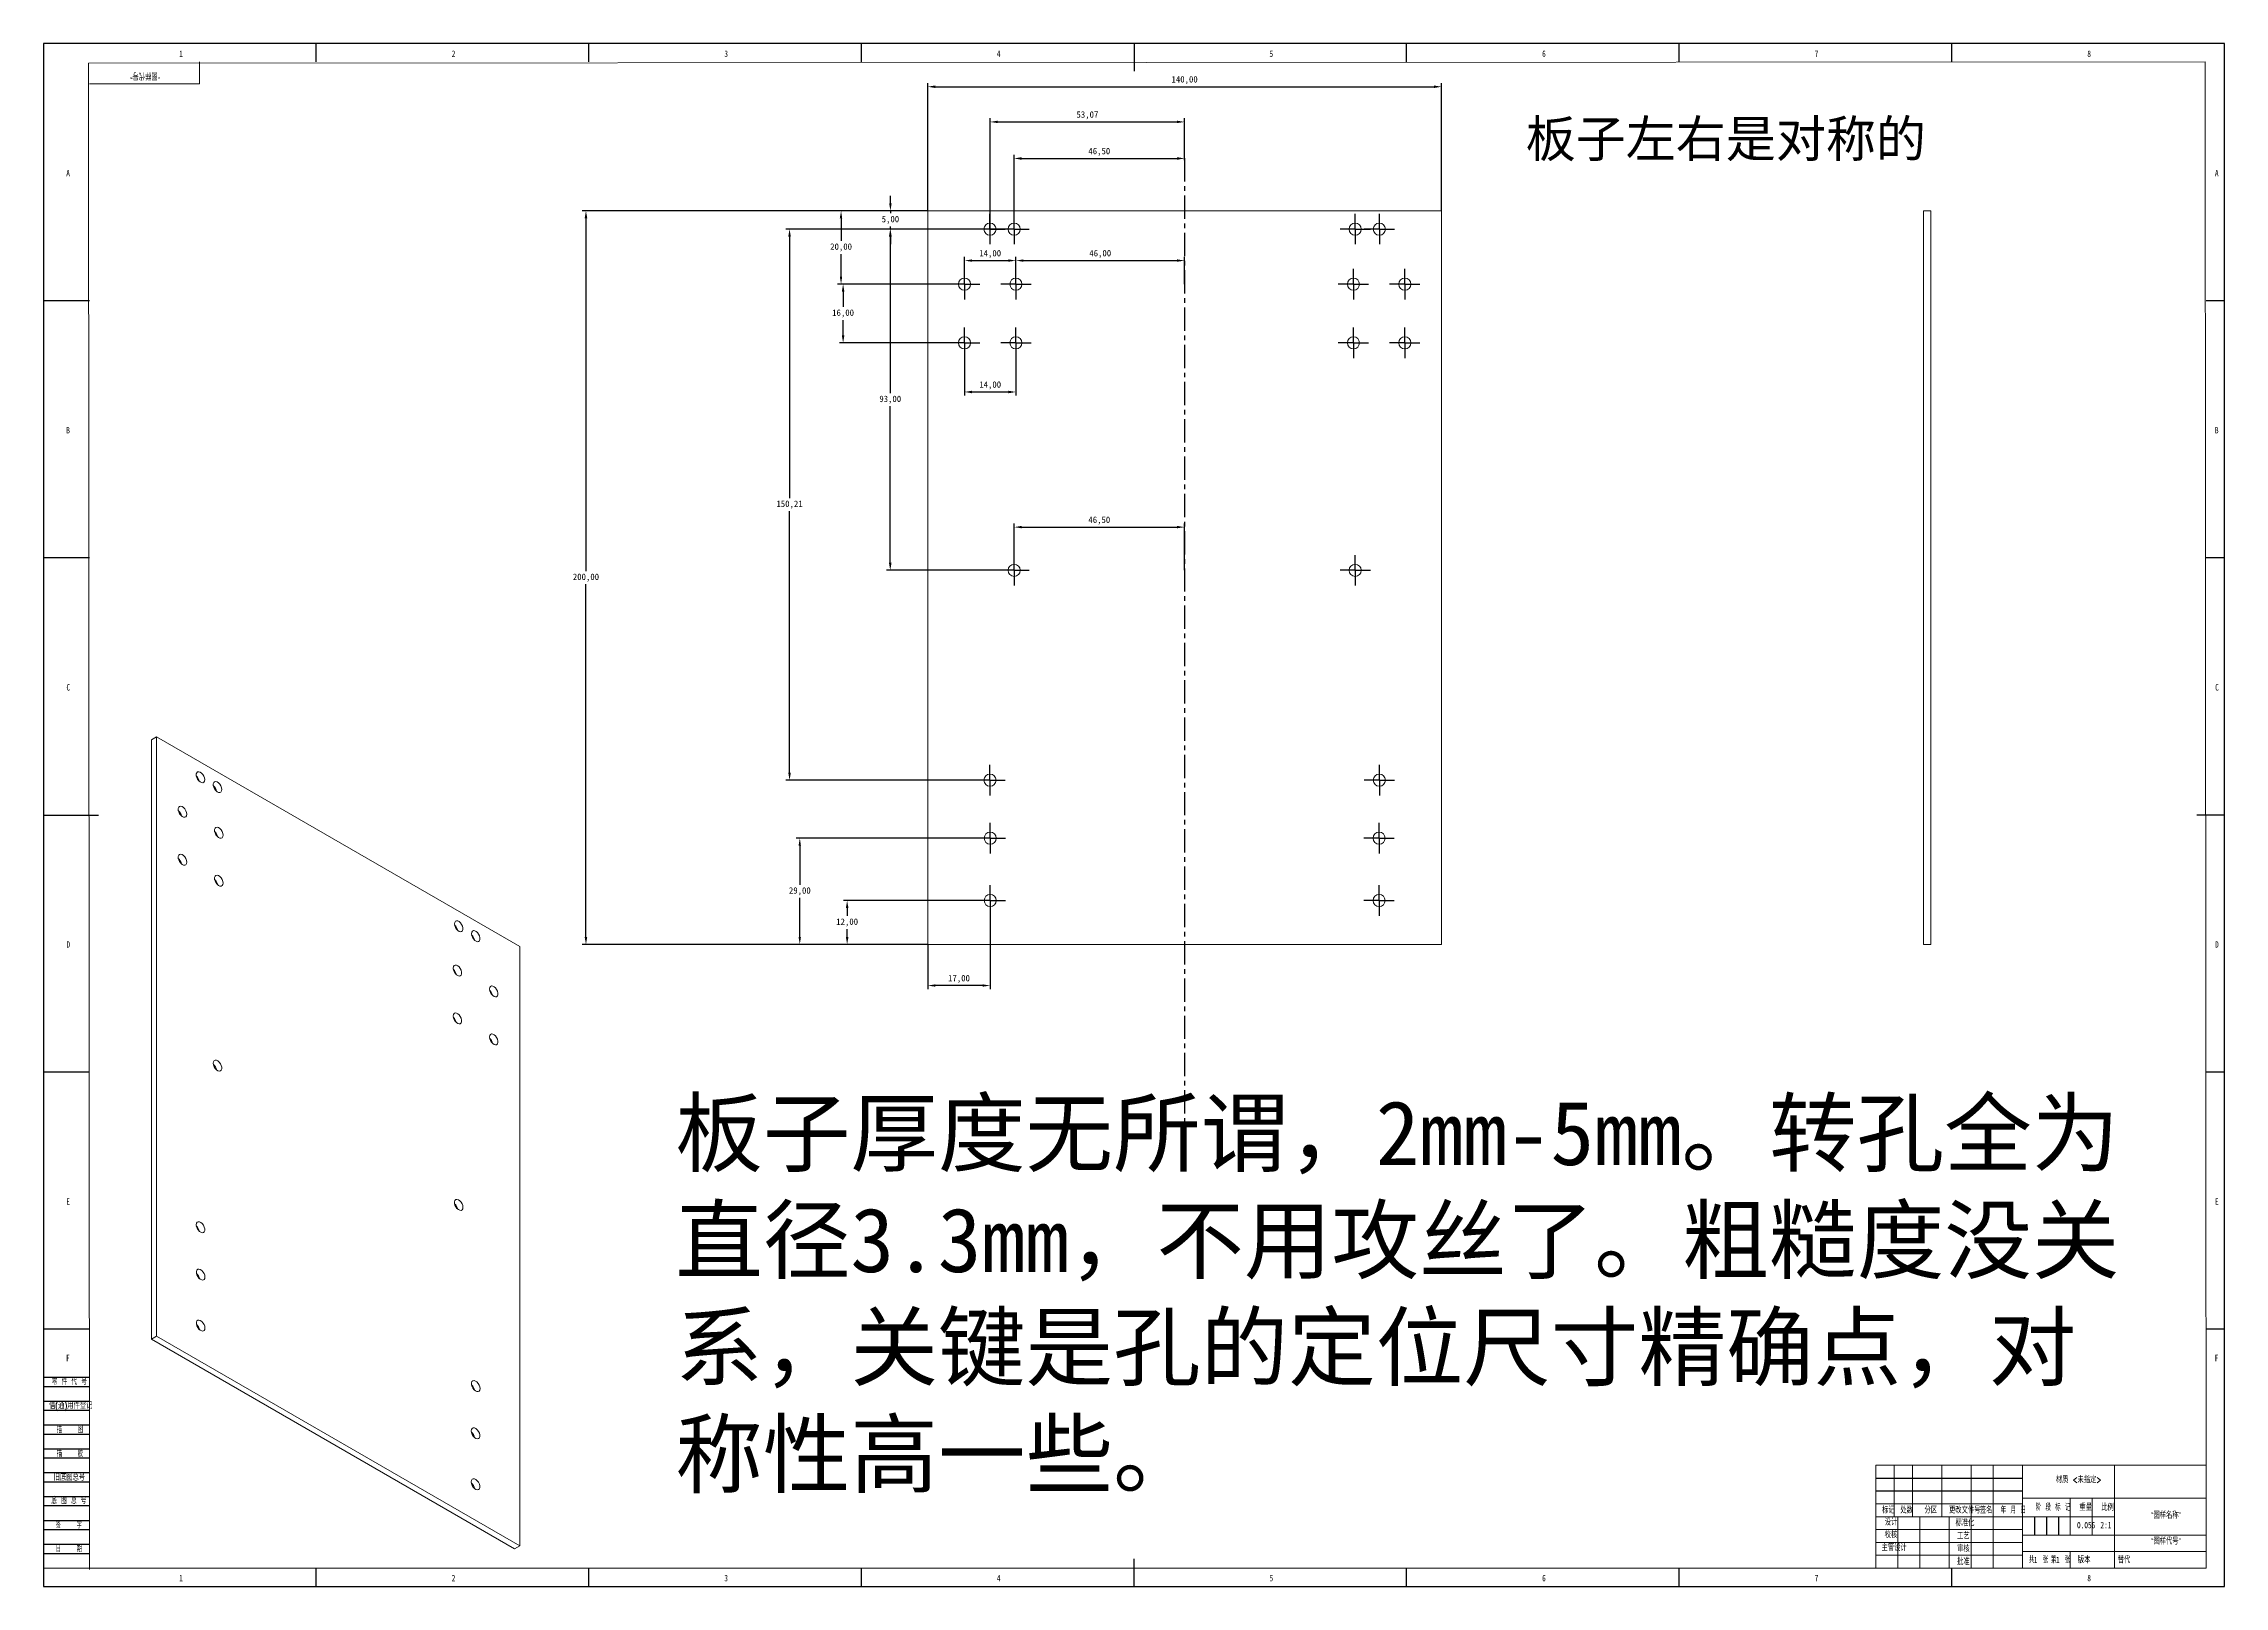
# Model space of a CAD drawing. Header units: millimetres. Extents: x 0 to 1189, y 0 to 841.
import ezdxf

# ---------------------------------------------------------------- set-up
doc = ezdxf.new("R2010")
doc.units = ezdxf.units.MM
doc.header["$PDSIZE"] = -1
doc.linetypes.add('CENTER', pattern=[10.16, 6.35, -1.27, 1.27, -1.27])
doc.linetypes.add('CENTERX2', pattern=[20.32, 12.7, -2.54, 2.54, -2.54])
for name, color, linetype in [('10', 7, 'Continuous'), ('5', 7, 'Continuous'), ('9', 7, 'Continuous'), ('SLD-0', 7, 'Continuous')]:
    doc.layers.add(name, color=color, linetype=linetype)
doc.styles.add('SLDTEXTSTYLE0', font='TXT', dxfattribs={"width": 0.7})
doc.styles.add('SLDTEXTSTYLE1', font='TXT', dxfattribs={"width": 0.7, "bigfont": 'bigfont'})
doc.styles.add('SLDTEXTSTYLE2', font='TXT', dxfattribs={"width": 0.6, "bigfont": 'bigfont'})
doc.styles.add('SLDTEXTSTYLE3', font='TXT', dxfattribs={"width": 0.614286, "bigfont": 'bigfont'})
doc.styles.add('SLDTEXTSTYLE4', font='TXT', dxfattribs={"width": 0.62, "bigfont": 'bigfont'})
doc.styles.add('SLDTEXTSTYLE5', font='TXT', dxfattribs={"width": 0.566667, "bigfont": 'bigfont'})
doc.dimstyles.new('ISO-25', dxfattribs={"dimtxt": 2.5, "dimasz": 2.5, "dimexe": 1.25, "dimexo": 0.625, "dimtad": 1, "dimtxsty": 'Standard', "dimcen": 2.5, "dimadec": 0, "dimazin": 0, "dimtfac": 1, "dimtmove": 0, "dimatfit": 3, "dimfxl": 1, "dimarcsym": 0})

# ---------------------------------------------------------------- blocks, each defined once
blk = doc.blocks.new('SW_CENTERMARKSYMBOL_0')
at = {"layer": '10', "color": 0}
for p, q in [((-5, 0), (-8.3, 0)), ((0, 0), (-5, 0)), ((0, 5), (0, 8.3)), ((0, 0), (0, 5)), ((0, 0), (0, -5)), ((0, 0), (5, 0)), ((5, 0), (8.3, 0)), ((0, -5), (0, -8.3))]:
    blk.add_line(p, q, dxfattribs=at)
blk = doc.blocks.new('SW_CENTERMARKSYMBOL_1')
at = {"layer": '10', "color": 0}
for p, q in [((-5, 0), (-8.3, 0)), ((0, 0), (-5, 0)), ((0, 5), (0, 8.3)), ((0, 0), (0, 5)), ((0, 0), (0, -5)), ((0, 0), (5, 0)), ((5, 0), (8.3, 0)), ((0, -5), (0, -8.3))]:
    blk.add_line(p, q, dxfattribs=at)
blk = doc.blocks.new('SW_CENTERMARKSYMBOL_2')
at = {"layer": '10', "color": 0}
for p, q in [((-5, 0), (-8.3, 0)), ((0, 0), (-5, 0)), ((0, 5), (0, 8.3)), ((0, 0), (0, 5)), ((0, 0), (0, -5)), ((0, 0), (5, 0)), ((5, 0), (8.3, 0)), ((0, -5), (0, -8.3))]:
    blk.add_line(p, q, dxfattribs=at)
blk = doc.blocks.new('SW_CENTERMARKSYMBOL_3')
at = {"layer": '10', "color": 0}
for p, q in [((-5, 0), (-8.3, 0)), ((0, 0), (-5, 0)), ((0, 5), (0, 8.3)), ((0, 0), (0, 5)), ((0, 0), (0, -5)), ((0, 0), (5, 0)), ((5, 0), (8.3, 0)), ((0, -5), (0, -8.3))]:
    blk.add_line(p, q, dxfattribs=at)
blk = doc.blocks.new('SW_CENTERMARKSYMBOL_4')
at = {"layer": '10', "color": 0}
for p, q in [((-5, 0), (-8.3, 0)), ((0, 0), (-5, 0)), ((0, 5), (0, 8.3)), ((0, 0), (0, 5)), ((0, 0), (0, -5)), ((0, 0), (5, 0)), ((5, 0), (8.3, 0)), ((0, -5), (0, -8.3))]:
    blk.add_line(p, q, dxfattribs=at)
blk = doc.blocks.new('SW_CENTERMARKSYMBOL_5')
at = {"layer": '10', "color": 0}
for p, q in [((-5, 0), (-8.3, 0)), ((0, 0), (-5, 0)), ((0, 5), (0, 8.3)), ((0, 0), (0, 5)), ((0, 0), (0, -5)), ((0, 0), (5, 0)), ((5, 0), (8.3, 0)), ((0, -5), (0, -8.3))]:
    blk.add_line(p, q, dxfattribs=at)
blk = doc.blocks.new('SW_CENTERMARKSYMBOL_6')
at = {"layer": '10', "color": 0}
for p, q in [((-5, 0), (-8.3, 0)), ((0, 0), (-5, 0)), ((0, 5), (0, 8.3)), ((0, 0), (0, 5)), ((0, 0), (0, -5)), ((0, 0), (5, 0)), ((5, 0), (8.3, 0)), ((0, -5), (0, -8.3))]:
    blk.add_line(p, q, dxfattribs=at)
blk = doc.blocks.new('SW_CENTERMARKSYMBOL_7')
at = {"layer": '10', "color": 0}
for p, q in [((-5, 0), (-8.3, 0)), ((0, 0), (-5, 0)), ((0, 5), (0, 8.3)), ((0, 0), (0, 5)), ((0, 0), (0, -5)), ((0, 0), (5, 0)), ((5, 0), (8.3, 0)), ((0, -5), (0, -8.3))]:
    blk.add_line(p, q, dxfattribs=at)
blk = doc.blocks.new('SW_CENTERMARKSYMBOL_8')
at = {"layer": '10', "color": 0}
for p, q in [((-5, 0), (-8.3, 0)), ((0, 0), (-5, 0)), ((0, 5), (0, 8.3)), ((0, 0), (0, 5)), ((0, 0), (0, -5)), ((0, 0), (5, 0)), ((5, 0), (8.3, 0)), ((0, -5), (0, -8.3))]:
    blk.add_line(p, q, dxfattribs=at)
blk = doc.blocks.new('SW_CENTERMARKSYMBOL_9')
at = {"layer": '10', "color": 0}
for p, q in [((-5, 0), (-8.3, 0)), ((0, 0), (-5, 0)), ((0, 5), (0, 8.3)), ((0, 0), (0, 5)), ((0, 0), (0, -5)), ((0, 0), (5, 0)), ((5, 0), (8.3, 0)), ((0, -5), (0, -8.3))]:
    blk.add_line(p, q, dxfattribs=at)
blk = doc.blocks.new('SW_CENTERMARKSYMBOL_10')
at = {"layer": '10', "color": 0}
for p, q in [((-5, 0), (-8.3, 0)), ((0, 0), (-5, 0)), ((0, 5), (0, 8.3)), ((0, 0), (0, 5)), ((0, 0), (0, -5)), ((0, 0), (5, 0)), ((5, 0), (8.3, 0)), ((0, -5), (0, -8.3))]:
    blk.add_line(p, q, dxfattribs=at)
blk = doc.blocks.new('SW_CENTERMARKSYMBOL_11')
at = {"layer": '10', "color": 0}
for p, q in [((-5, 0), (-8.3, 0)), ((0, 0), (-5, 0)), ((0, 5), (0, 8.3)), ((0, 0), (0, 5)), ((0, 0), (0, -5)), ((0, 0), (5, 0)), ((5, 0), (8.3, 0)), ((0, -5), (0, -8.3))]:
    blk.add_line(p, q, dxfattribs=at)
blk = doc.blocks.new('SW_CENTERMARKSYMBOL_12')
at = {"layer": '10', "color": 0}
for p, q in [((-5, 0), (-8.3, 0)), ((0, 0), (-5, 0)), ((0, 5), (0, 8.3)), ((0, 0), (0, 5)), ((0, 0), (0, -5)), ((0, 0), (5, 0)), ((5, 0), (8.3, 0)), ((0, -5), (0, -8.3))]:
    blk.add_line(p, q, dxfattribs=at)
blk = doc.blocks.new('SW_CENTERMARKSYMBOL_13')
at = {"layer": '10', "color": 0}
for p, q in [((-5, 0), (-8.3, 0)), ((0, 0), (-5, 0)), ((0, 5), (0, 8.3)), ((0, 0), (0, 5)), ((0, 0), (0, -5)), ((0, 0), (5, 0)), ((5, 0), (8.3, 0)), ((0, -5), (0, -8.3))]:
    blk.add_line(p, q, dxfattribs=at)
blk = doc.blocks.new('SW_CENTERMARKSYMBOL_14')
at = {"layer": '10', "color": 0}
for p, q in [((-5, 0), (-8.3, 0)), ((0, 0), (-5, 0)), ((0, 5), (0, 8.3)), ((0, 0), (0, 5)), ((0, 0), (0, -5)), ((0, 0), (5, 0)), ((5, 0), (8.3, 0)), ((0, -5), (0, -8.3))]:
    blk.add_line(p, q, dxfattribs=at)
blk = doc.blocks.new('SW_CENTERMARKSYMBOL_15')
at = {"layer": '10', "color": 0}
for p, q in [((-5, 0), (-8.3, 0)), ((0, 0), (-5, 0)), ((0, 5), (0, 8.3)), ((0, 0), (0, 5)), ((0, 0), (0, -5)), ((0, 0), (5, 0)), ((5, 0), (8.3, 0)), ((0, -5), (0, -8.3))]:
    blk.add_line(p, q, dxfattribs=at)
blk = doc.blocks.new('SW_CENTERMARKSYMBOL_16')
at = {"layer": '10', "color": 0}
for p, q in [((-5, 0), (-8.3, 0)), ((0, 0), (-5, 0)), ((0, 5), (0, 8.3)), ((0, 0), (0, 5)), ((0, 0), (0, -5)), ((0, 0), (5, 0)), ((5, 0), (8.3, 0)), ((0, -5), (0, -8.3))]:
    blk.add_line(p, q, dxfattribs=at)
blk = doc.blocks.new('SW_CENTERMARKSYMBOL_17')
at = {"layer": '10', "color": 0}
for p, q in [((-5, 0), (-8.3, 0)), ((0, 0), (-5, 0)), ((0, 5), (0, 8.3)), ((0, 0), (0, 5)), ((0, 0), (0, -5)), ((0, 0), (5, 0)), ((5, 0), (8.3, 0)), ((0, -5), (0, -8.3))]:
    blk.add_line(p, q, dxfattribs=at)
blk = doc.blocks.new('SW_CENTERMARKSYMBOL_18')
at = {"layer": '10', "color": 0}
for p, q in [((-5, 0), (-8.3, 0)), ((0, 0), (-5, 0)), ((0, 5), (0, 8.3)), ((0, 0), (0, 5)), ((0, 0), (0, -5)), ((0, 0), (5, 0)), ((5, 0), (8.3, 0)), ((0, -5), (0, -8.3))]:
    blk.add_line(p, q, dxfattribs=at)
blk = doc.blocks.new('SW_CENTERMARKSYMBOL_19')
at = {"layer": '10', "color": 0}
for p, q in [((-5, 0), (-8.3, 0)), ((0, 0), (-5, 0)), ((0, 5), (0, 8.3)), ((0, 0), (0, 5)), ((0, 0), (0, -5)), ((0, 0), (5, 0)), ((5, 0), (8.3, 0)), ((0, -5), (0, -8.3))]:
    blk.add_line(p, q, dxfattribs=at)
blk = doc.blocks.new('*D22')
at = {"color": 0, "lineweight": -2, "transparency": 16777216}
for p, q in [((482.1, 749.9), (482.1, 819.5)), ((486.2, 817.5), (758, 817.5)), ((762.1, 749.9), (762.1, 819.5))]:
    blk.add_line(p, q, dxfattribs=at)
at = {"color": 0, "transparency": 16777216}
for points in [[(486.2, 818.2), (486.2, 816.8), (482.1, 817.5)], [(758, 818.2), (758, 816.8), (762.1, 817.5)]]:
    blk.add_solid(points, dxfattribs=at)
at = {"layer": 'Defpoints', "color": 0, "transparency": 16777216}
for p in [(762.1, 817.5), (482.1, 749.9), (762.1, 749.9)]:
    blk.add_point(p, dxfattribs=at)
at = {"color": 0, "transparency": 16777216, "insert": (622.1, 821.1), "char_height": 3.5, "attachment_point": 5}
blk.add_mtext('140,00', dxfattribs=at)
blk = doc.blocks.new('*D23')
at = {"color": 0, "lineweight": -2, "transparency": 16777216}
for p, q in [((482.1, 749.9), (293.7, 749.9)), ((295.7, 745.8), (295.7, 553.5)), ((295.7, 354), (295.7, 546.3)), ((482.1, 349.9), (293.7, 349.9))]:
    blk.add_line(p, q, dxfattribs=at)
at = {"color": 0, "transparency": 16777216}
for points in [[(295, 745.8), (296.4, 745.8), (295.7, 749.9)], [(295, 354), (296.4, 354), (295.7, 349.9)]]:
    blk.add_solid(points, dxfattribs=at)
at = {"layer": 'Defpoints', "color": 0, "transparency": 16777216}
for p in [(482.1, 749.9), (295.7, 349.9), (482.1, 349.9)]:
    blk.add_point(p, dxfattribs=at)
at = {"color": 0, "transparency": 16777216, "insert": (295.7, 549.9), "char_height": 3.5, "attachment_point": 5}
blk.add_mtext('200,00', dxfattribs=at)
blk = doc.blocks.new('*D24')
at = {"color": 0, "lineweight": -2, "transparency": 16777216}
for p, q in [((529.1, 739.9), (529.1, 780.4)), ((533.2, 778.4), (618, 778.4)), ((622.1, 778.5), (622.1, 776.4))]:
    blk.add_line(p, q, dxfattribs=at)
at = {"color": 0, "transparency": 16777216}
for points in [[(533.2, 779.1), (533.2, 777.7), (529.1, 778.4)], [(618, 779.1), (618, 777.7), (622.1, 778.4)]]:
    blk.add_solid(points, dxfattribs=at)
at = {"layer": 'Defpoints', "color": 0, "transparency": 16777216}
for p in [(622.1, 778.5), (622.1, 778.4), (529.1, 739.9)]:
    blk.add_point(p, dxfattribs=at)
at = {"color": 0, "transparency": 16777216, "insert": (575.6, 782), "char_height": 3.5, "attachment_point": 5}
blk.add_mtext('46,50', dxfattribs=at)
blk = doc.blocks.new('*D25')
at = {"color": 0, "lineweight": -2, "transparency": 16777216}
for p, q in [((516, 739.9), (516, 800.3)), ((520.1, 798.3), (618, 798.3)), ((622.1, 777.4), (622.1, 800.3))]:
    blk.add_line(p, q, dxfattribs=at)
at = {"color": 0, "transparency": 16777216}
for points in [[(520.1, 799), (520.1, 797.7), (516, 798.3)], [(618, 799), (618, 797.7), (622.1, 798.3)]]:
    blk.add_solid(points, dxfattribs=at)
at = {"layer": 'Defpoints', "color": 0, "transparency": 16777216}
for p in [(622.1, 798.3), (622.1, 777.4), (516, 739.9)]:
    blk.add_point(p, dxfattribs=at)
at = {"color": 0, "transparency": 16777216, "insert": (569.1, 801.9), "char_height": 3.5, "attachment_point": 5}
blk.add_mtext('53,07', dxfattribs=at)
blk = doc.blocks.new('*D26')
at = {"color": 0, "lineweight": -2, "transparency": 16777216}
for p, q in [((482.1, 749.9), (459.7, 749.9)), ((461.7, 754), (461.7, 758)), ((461.7, 749.9), (461.7, 748.5)), ((516, 739.9), (459.7, 739.9)), ((461.7, 739.9), (461.7, 741.3)), ((461.7, 735.8), (461.7, 731.7))]:
    blk.add_line(p, q, dxfattribs=at)
at = {"color": 0, "transparency": 16777216}
for points in [[(461, 754), (462.4, 754), (461.7, 749.9)], [(461, 735.8), (462.4, 735.8), (461.7, 739.9)]]:
    blk.add_solid(points, dxfattribs=at)
at = {"layer": 'Defpoints', "color": 0, "transparency": 16777216}
for p in [(461.7, 749.9), (482.1, 749.9), (516, 739.9)]:
    blk.add_point(p, dxfattribs=at)
at = {"color": 0, "transparency": 16777216, "insert": (461.7, 744.9), "char_height": 3.5, "attachment_point": 5}
blk.add_mtext('5,00', dxfattribs=at)
blk = doc.blocks.new('*D27')
at = {"color": 0, "lineweight": -2, "transparency": 16777216}
for p, q in [((482.1, 749.9), (432.8, 749.9)), ((434.8, 745.8), (434.8, 733.5)), ((434.8, 714), (434.8, 726.3)), ((502.1, 709.9), (432.8, 709.9))]:
    blk.add_line(p, q, dxfattribs=at)
at = {"color": 0, "transparency": 16777216}
for points in [[(434.1, 745.8), (435.4, 745.8), (434.8, 749.9)], [(434.1, 714), (435.4, 714), (434.8, 709.9)]]:
    blk.add_solid(points, dxfattribs=at)
at = {"layer": 'Defpoints', "color": 0, "transparency": 16777216}
for p in [(434.8, 749.9), (482.1, 749.9), (502.1, 709.9)]:
    blk.add_point(p, dxfattribs=at)
at = {"color": 0, "transparency": 16777216, "insert": (434.8, 729.9), "char_height": 3.5, "attachment_point": 5}
blk.add_mtext('20,00', dxfattribs=at)
blk = doc.blocks.new('*D28')
at = {"color": 0, "lineweight": -2, "transparency": 16777216}
for p, q in [((502.1, 709.9), (433.9, 709.9)), ((435.9, 705.8), (435.9, 697.5)), ((435.9, 682), (435.9, 690.3)), ((502.1, 677.9), (433.9, 677.9))]:
    blk.add_line(p, q, dxfattribs=at)
at = {"color": 0, "transparency": 16777216}
for points in [[(435.2, 705.8), (436.6, 705.8), (435.9, 709.9)], [(435.2, 682), (436.6, 682), (435.9, 677.9)]]:
    blk.add_solid(points, dxfattribs=at)
at = {"layer": 'Defpoints', "color": 0, "transparency": 16777216}
for p in [(502.1, 709.9), (435.9, 677.9), (502.1, 677.9)]:
    blk.add_point(p, dxfattribs=at)
at = {"color": 0, "transparency": 16777216, "insert": (435.9, 693.9), "char_height": 3.5, "attachment_point": 5}
blk.add_mtext('16,00', dxfattribs=at)
blk = doc.blocks.new('*D29')
at = {"color": 0, "lineweight": -2, "transparency": 16777216}
for p, q in [((530.1, 709.9), (530.1, 724.7)), ((534.2, 722.7), (618, 722.7)), ((622.1, 709.9), (622.1, 724.7))]:
    blk.add_line(p, q, dxfattribs=at)
at = {"color": 0, "transparency": 16777216}
for points in [[(534.2, 723.4), (534.2, 722.1), (530.1, 722.7)], [(618, 723.4), (618, 722.1), (622.1, 722.7)]]:
    blk.add_solid(points, dxfattribs=at)
at = {"layer": 'Defpoints', "color": 0, "transparency": 16777216}
for p in [(622.1, 722.7), (530.1, 709.9), (622.1, 709.9)]:
    blk.add_point(p, dxfattribs=at)
at = {"color": 0, "transparency": 16777216, "insert": (576.1, 726.3), "char_height": 3.5, "attachment_point": 5}
blk.add_mtext('46,00', dxfattribs=at)
blk = doc.blocks.new('*D30')
at = {"color": 0, "lineweight": -2, "transparency": 16777216}
for p, q in [((502.1, 709.9), (502.1, 724.7)), ((506.2, 722.7), (526, 722.7)), ((530.1, 722.7), (530.1, 724.7))]:
    blk.add_line(p, q, dxfattribs=at)
at = {"color": 0, "transparency": 16777216}
for points in [[(506.2, 723.4), (506.2, 722.1), (502.1, 722.7)], [(526, 723.4), (526, 722.1), (530.1, 722.7)]]:
    blk.add_solid(points, dxfattribs=at)
at = {"layer": 'Defpoints', "color": 0, "transparency": 16777216}
for p in [(530.1, 722.7), (530.1, 722.7), (502.1, 709.9)]:
    blk.add_point(p, dxfattribs=at)
at = {"color": 0, "transparency": 16777216, "insert": (516.1, 726.3), "char_height": 3.5, "attachment_point": 5}
blk.add_mtext('14,00', dxfattribs=at)
blk = doc.blocks.new('*D31')
at = {"color": 0, "lineweight": -2, "transparency": 16777216}
for p, q in [((502.1, 677.9), (502.1, 649.1)), ((530.1, 677.9), (530.1, 649.1)), ((506.2, 651.1), (526, 651.1))]:
    blk.add_line(p, q, dxfattribs=at)
at = {"color": 0, "transparency": 16777216}
for points in [[(506.2, 651.8), (506.2, 650.4), (502.1, 651.1)], [(526, 651.8), (526, 650.4), (530.1, 651.1)]]:
    blk.add_solid(points, dxfattribs=at)
at = {"layer": 'Defpoints', "color": 0, "transparency": 16777216}
for p in [(502.1, 677.9), (530.1, 677.9), (530.1, 651.1)]:
    blk.add_point(p, dxfattribs=at)
at = {"color": 0, "transparency": 16777216, "insert": (516.1, 654.7), "char_height": 3.5, "attachment_point": 5}
blk.add_mtext('14,00', dxfattribs=at)
blk = doc.blocks.new('*D32')
at = {"color": 0, "lineweight": -2, "transparency": 16777216}
for p, q in [((529.1, 553.9), (529.1, 579.4)), ((533.2, 577.4), (618, 577.4)), ((622.1, 553.9), (622.1, 579.4))]:
    blk.add_line(p, q, dxfattribs=at)
at = {"color": 0, "transparency": 16777216}
for points in [[(533.2, 578.1), (533.2, 576.8), (529.1, 577.4)], [(618, 578.1), (618, 576.8), (622.1, 577.4)]]:
    blk.add_solid(points, dxfattribs=at)
at = {"layer": 'Defpoints', "color": 0, "transparency": 16777216}
for p in [(622.1, 577.4), (529.1, 553.9), (622.1, 553.9)]:
    blk.add_point(p, dxfattribs=at)
at = {"color": 0, "transparency": 16777216, "insert": (575.6, 581), "char_height": 3.5, "attachment_point": 5}
blk.add_mtext('46,50', dxfattribs=at)
blk = doc.blocks.new('*D33')
at = {"color": 0, "lineweight": -2, "transparency": 16777216}
for p, q in [((529.1, 739.9), (459.6, 739.9)), ((461.6, 735.8), (461.6, 650.5)), ((461.6, 558), (461.6, 643.3)), ((529.1, 553.9), (459.6, 553.9))]:
    blk.add_line(p, q, dxfattribs=at)
at = {"color": 0, "transparency": 16777216}
for points in [[(460.9, 735.8), (462.3, 735.8), (461.6, 739.9)], [(460.9, 558), (462.3, 558), (461.6, 553.9)]]:
    blk.add_solid(points, dxfattribs=at)
at = {"layer": 'Defpoints', "color": 0, "transparency": 16777216}
for p in [(461.6, 739.9), (529.1, 739.9), (529.1, 553.9)]:
    blk.add_point(p, dxfattribs=at)
at = {"color": 0, "transparency": 16777216, "insert": (461.6, 646.9), "char_height": 3.5, "attachment_point": 5}
blk.add_mtext('93,00', dxfattribs=at)
blk = doc.blocks.new('*D34')
at = {"color": 0, "lineweight": -2, "transparency": 16777216}
for p, q in [((461.7, 739.9), (404.7, 739.9)), ((406.7, 735.8), (406.7, 593.2)), ((406.7, 443.5), (406.7, 586.1)), ((516, 439.5), (404.7, 439.5))]:
    blk.add_line(p, q, dxfattribs=at)
at = {"color": 0, "transparency": 16777216}
for points in [[(406, 735.8), (407.4, 735.8), (406.7, 739.9)], [(406, 443.5), (407.4, 443.5), (406.7, 439.5)]]:
    blk.add_solid(points, dxfattribs=at)
at = {"layer": 'Defpoints', "color": 0, "transparency": 16777216}
for p in [(406.7, 739.9), (461.7, 739.9), (516, 439.5)]:
    blk.add_point(p, dxfattribs=at)
at = {"color": 0, "transparency": 16777216, "insert": (406.7, 589.7), "char_height": 3.5, "attachment_point": 5}
blk.add_mtext('150,21', dxfattribs=at)
blk = doc.blocks.new('*D35')
at = {"color": 0, "lineweight": -2, "transparency": 16777216}
for p, q in [((516.1, 373.9), (436.1, 373.9)), ((438.1, 369.8), (438.1, 365.5)), ((438.1, 354), (438.1, 358.3)), ((482.1, 349.9), (436.1, 349.9))]:
    blk.add_line(p, q, dxfattribs=at)
at = {"color": 0, "transparency": 16777216}
for points in [[(437.4, 369.8), (438.8, 369.8), (438.1, 373.9)], [(437.4, 354), (438.8, 354), (438.1, 349.9)]]:
    blk.add_solid(points, dxfattribs=at)
at = {"layer": 'Defpoints', "color": 0, "transparency": 16777216}
for p in [(516.1, 373.9), (438.1, 349.9), (482.1, 349.9)]:
    blk.add_point(p, dxfattribs=at)
at = {"color": 0, "transparency": 16777216, "insert": (438.1, 361.9), "char_height": 3.5, "attachment_point": 5}
blk.add_mtext('12,00', dxfattribs=at)
blk = doc.blocks.new('*D36')
at = {"color": 0, "lineweight": -2, "transparency": 16777216}
for p, q in [((516.1, 407.9), (410.3, 407.9)), ((412.3, 403.8), (412.3, 382.5)), ((412.3, 354), (412.3, 375.3)), ((428.4, 349.9), (410.3, 349.9))]:
    blk.add_line(p, q, dxfattribs=at)
at = {"color": 0, "transparency": 16777216}
for points in [[(411.6, 403.8), (412.9, 403.8), (412.3, 407.9)], [(411.6, 354), (412.9, 354), (412.3, 349.9)]]:
    blk.add_solid(points, dxfattribs=at)
at = {"layer": 'Defpoints', "color": 0, "transparency": 16777216}
for p in [(516.1, 407.9), (412.3, 349.9), (428.4, 349.9)]:
    blk.add_point(p, dxfattribs=at)
at = {"color": 0, "transparency": 16777216, "insert": (412.3, 378.9), "char_height": 3.5, "attachment_point": 5}
blk.add_mtext('29,00', dxfattribs=at)
blk = doc.blocks.new('*D37')
at = {"color": 0, "lineweight": -2, "transparency": 16777216}
for p, q in [((516.1, 373.9), (516.1, 325.5)), ((482.1, 349.9), (482.1, 325.5)), ((512, 327.5), (486.2, 327.5))]:
    blk.add_line(p, q, dxfattribs=at)
at = {"color": 0, "transparency": 16777216}
for points in [[(486.2, 328.2), (486.2, 326.9), (482.1, 327.5)], [(512, 328.2), (512, 326.9), (516.1, 327.5)]]:
    blk.add_solid(points, dxfattribs=at)
at = {"layer": 'Defpoints', "color": 0, "transparency": 16777216}
for p in [(516.1, 373.9), (482.1, 349.9), (482.1, 327.5)]:
    blk.add_point(p, dxfattribs=at)
at = {"color": 0, "transparency": 16777216, "insert": (499.1, 331.1), "char_height": 3.5, "attachment_point": 5}
blk.add_mtext('17,00', dxfattribs=at)

msp = doc.modelspace()

# ---------------------------------------------------------------- linework, layer by layer
at = {"color": 1, "linetype": 'CENTERX2'}
msp.add_line((622.124, 778.467), (622.124, 231.369), dxfattribs=at)
at = {"color": 7, "linetype": 'Continuous', "lineweight": 15}
for p, q in [((762.124, 749.887), (482.124, 749.887)), ((482.124, 749.887), (482.124, 349.887)), ((762.124, 349.887), (762.124, 749.887)), ((1029.008, 749.887), (1025.008, 749.887)), ((1025.008, 749.887), (1025.008, 349.887)), ((1029.008, 749.887), (1029.008, 349.887)), ((61.567, 463.096), (58.738, 461.463)), ((58.738, 461.463), (58.738, 134.847)), ((61.567, 463.096), (61.567, 136.48)), ((259.557, 348.799), (61.567, 463.096)), ((259.557, 22.182), (259.557, 348.799)), ((482.124, 349.887), (762.124, 349.887)), ((1029.008, 349.887), (1025.008, 349.887)), ((61.567, 136.48), (58.738, 134.847)), ((58.738, 134.847), (256.728, 20.55)), ((61.567, 136.48), (259.557, 22.182)), ((259.557, 22.182), (256.728, 20.55))]:
    msp.add_line(p, q, dxfattribs=at)
at = {"color": 7, "linetype": 'Continuous', "lineweight": 15, "flags": 128}
for points in [[(87.843, 439.762), (87.716, 440.71), (87.351, 441.701), (86.786, 442.628), (86.082, 443.39), (85.317, 443.905), (84.572, 444.117), (83.929, 444.004), (83.457, 443.576), (83.208, 442.881), (83.208, 441.994), (83.457, 441.011), (83.929, 440.039), (84.572, 439.182), (85.317, 438.535), (86.082, 438.166), (86.786, 438.116), (87.351, 438.391), (87.716, 438.96), (87.843, 439.762)], [(97.134, 434.398), (97.008, 435.346), (96.642, 436.337), (96.077, 437.264), (95.374, 438.026), (94.608, 438.542), (93.863, 438.754), (93.22, 438.64), (92.749, 438.212), (92.499, 437.517), (92.499, 436.63), (92.749, 435.647), (93.22, 434.675), (93.863, 433.818), (94.608, 433.171), (95.374, 432.802), (96.077, 432.752), (96.642, 433.027), (97.008, 433.596), (97.134, 434.398)], [(78.042, 420.923), (77.916, 421.871), (77.55, 422.862), (76.985, 423.789), (76.282, 424.552), (75.516, 425.067), (74.772, 425.279), (74.129, 425.165), (73.657, 424.737), (73.407, 424.042), (73.407, 423.155), (73.657, 422.172), (74.129, 421.2), (74.772, 420.344), (75.516, 419.696), (76.282, 419.327), (76.985, 419.278), (77.55, 419.552), (77.916, 420.121), (78.042, 420.923)], [(97.841, 409.493), (97.715, 410.441), (97.349, 411.433), (96.784, 412.36), (96.081, 413.122), (95.315, 413.637), (94.571, 413.849), (93.928, 413.735), (93.456, 413.308), (93.206, 412.613), (93.206, 411.726), (93.456, 410.743), (93.928, 409.77), (94.571, 408.914), (95.315, 408.266), (96.081, 407.898), (96.784, 407.848), (97.349, 408.122), (97.715, 408.691), (97.841, 409.493)], [(78.042, 394.794), (77.916, 395.742), (77.55, 396.733), (76.985, 397.66), (76.282, 398.422), (75.516, 398.938), (74.772, 399.15), (74.129, 399.036), (73.657, 398.608), (73.407, 397.913), (73.407, 397.026), (73.657, 396.043), (74.129, 395.071), (74.772, 394.214), (75.516, 393.567), (76.282, 393.198), (76.985, 393.148), (77.55, 393.423), (77.916, 393.992), (78.042, 394.794)], [(97.841, 383.364), (97.715, 384.312), (97.349, 385.303), (96.784, 386.23), (96.081, 386.993), (95.315, 387.508), (94.571, 387.72), (93.928, 387.606), (93.456, 387.178), (93.206, 386.483), (93.206, 385.596), (93.456, 384.613), (93.928, 383.641), (94.571, 382.785), (95.315, 382.137), (96.081, 381.768), (96.784, 381.719), (97.349, 381.993), (97.715, 382.562), (97.841, 383.364)], [(223.989, 361.166), (224.116, 360.218), (224.481, 359.227), (225.046, 358.3), (225.75, 357.538), (226.515, 357.022), (227.26, 356.81), (227.903, 356.924), (228.375, 357.352), (228.624, 358.047), (228.624, 358.934), (228.375, 359.917), (227.903, 360.889), (227.26, 361.745), (226.515, 362.393), (225.75, 362.762), (225.046, 362.812), (224.481, 362.537), (224.116, 361.968), (223.989, 361.166)], [(233.281, 355.802), (233.407, 354.854), (233.773, 353.863), (234.338, 352.936), (235.041, 352.174), (235.807, 351.659), (236.551, 351.446), (237.194, 351.56), (237.666, 351.988), (237.916, 352.683), (237.916, 353.57), (237.666, 354.553), (237.194, 355.525), (236.551, 356.382), (235.807, 357.029), (235.041, 357.398), (234.338, 357.448), (233.773, 357.173), (233.407, 356.604), (233.281, 355.802)], [(223.282, 337.078), (223.409, 336.13), (223.774, 335.139), (224.339, 334.212), (225.043, 333.45), (225.808, 332.934), (226.553, 332.722), (227.196, 332.836), (227.668, 333.264), (227.917, 333.959), (227.917, 334.846), (227.668, 335.829), (227.196, 336.801), (226.553, 337.657), (225.808, 338.305), (225.043, 338.674), (224.339, 338.724), (223.774, 338.449), (223.409, 337.88), (223.282, 337.078)], [(243.081, 325.648), (243.208, 324.7), (243.573, 323.709), (244.138, 322.782), (244.842, 322.02), (245.607, 321.505), (246.352, 321.292), (246.995, 321.406), (247.467, 321.834), (247.716, 322.529), (247.716, 323.416), (247.467, 324.399), (246.995, 325.371), (246.352, 326.228), (245.607, 326.875), (244.842, 327.244), (244.138, 327.294), (243.573, 327.019), (243.208, 326.45), (243.081, 325.648)], [(223.282, 310.949), (223.409, 310.001), (223.774, 309.01), (224.339, 308.083), (225.043, 307.32), (225.808, 306.805), (226.553, 306.593), (227.196, 306.707), (227.668, 307.134), (227.917, 307.829), (227.917, 308.716), (227.668, 309.699), (227.196, 310.672), (226.553, 311.528), (225.808, 312.176), (225.043, 312.544), (224.339, 312.594), (223.774, 312.32), (223.409, 311.751), (223.282, 310.949)], [(243.081, 299.519), (243.208, 298.571), (243.573, 297.58), (244.138, 296.653), (244.842, 295.89), (245.607, 295.375), (246.352, 295.163), (246.995, 295.277), (247.467, 295.705), (247.716, 296.4), (247.716, 297.287), (247.467, 298.27), (246.995, 299.242), (246.352, 300.098), (245.607, 300.746), (244.842, 301.115), (244.138, 301.165), (243.573, 300.89), (243.208, 300.321), (243.081, 299.519)], [(92.467, 285.215), (92.594, 284.267), (92.959, 283.276), (93.525, 282.349), (94.228, 281.587), (94.994, 281.072), (95.738, 280.86), (96.381, 280.974), (96.853, 281.401), (97.102, 282.096), (97.102, 282.983), (96.853, 283.966), (96.381, 284.938), (95.738, 285.795), (94.994, 286.442), (94.228, 286.811), (93.525, 286.861), (92.959, 286.586), (92.594, 286.017), (92.467, 285.215)], [(228.656, 206.595), (228.53, 207.543), (228.164, 208.534), (227.599, 209.461), (226.896, 210.224), (226.13, 210.739), (225.385, 210.951), (224.742, 210.837), (224.27, 210.41), (224.021, 209.715), (224.021, 208.828), (224.27, 207.845), (224.742, 206.872), (225.385, 206.016), (226.13, 205.368), (226.896, 205), (227.599, 204.95), (228.164, 205.224), (228.53, 205.793), (228.656, 206.595)], [(83.176, 197.151), (83.302, 196.203), (83.668, 195.212), (84.233, 194.285), (84.937, 193.522), (85.702, 193.007), (86.447, 192.795), (87.09, 192.909), (87.562, 193.336), (87.811, 194.031), (87.811, 194.918), (87.562, 195.901), (87.09, 196.874), (86.447, 197.73), (85.702, 198.378), (84.937, 198.746), (84.233, 198.796), (83.668, 198.522), (83.302, 197.953), (83.176, 197.151)], [(87.942, 168.613), (87.815, 169.561), (87.45, 170.552), (86.885, 171.479), (86.181, 172.241), (85.416, 172.757), (84.671, 172.969), (84.028, 172.855), (83.556, 172.427), (83.307, 171.732), (83.307, 170.845), (83.556, 169.862), (84.028, 168.89), (84.671, 168.034), (85.416, 167.386), (86.181, 167.017), (86.885, 166.967), (87.45, 167.242), (87.815, 167.811), (87.942, 168.613)], [(87.942, 140.851), (87.815, 141.798), (87.45, 142.79), (86.885, 143.717), (86.181, 144.479), (85.416, 144.994), (84.671, 145.206), (84.028, 145.092), (83.556, 144.665), (83.307, 143.97), (83.307, 143.083), (83.556, 142.1), (84.028, 141.128), (84.671, 140.271), (85.416, 139.624), (86.181, 139.255), (86.885, 139.205), (87.45, 139.48), (87.815, 140.049), (87.942, 140.851)], [(237.948, 107.803), (237.821, 108.751), (237.455, 109.742), (236.89, 110.669), (236.187, 111.431), (235.421, 111.947), (234.677, 112.159), (234.034, 112.045), (233.562, 111.617), (233.312, 110.922), (233.312, 110.035), (233.562, 109.052), (234.034, 108.08), (234.677, 107.223), (235.421, 106.576), (236.187, 106.207), (236.89, 106.157), (237.455, 106.432), (237.821, 107.001), (237.948, 107.803)], [(233.182, 84.768), (233.308, 83.82), (233.674, 82.829), (234.239, 81.902), (234.942, 81.139), (235.708, 80.624), (236.452, 80.412), (237.095, 80.526), (237.567, 80.954), (237.817, 81.649), (237.817, 82.536), (237.567, 83.519), (237.095, 84.491), (236.452, 85.347), (235.708, 85.995), (234.942, 86.364), (234.239, 86.413), (233.674, 86.139), (233.308, 85.57), (233.182, 84.768)], [(233.182, 57.005), (233.308, 56.058), (233.674, 55.066), (234.239, 54.139), (234.942, 53.377), (235.708, 52.862), (236.452, 52.65), (237.095, 52.764), (237.567, 53.191), (237.817, 53.886), (237.817, 54.773), (237.567, 55.756), (237.095, 56.729), (236.452, 57.585), (235.708, 58.233), (234.942, 58.601), (234.239, 58.651), (233.674, 58.376), (233.308, 57.807), (233.182, 57.005)]]:
    msp.add_lwpolyline(points, dxfattribs=at)
at = {"color": 7, "linetype": 'Continuous', "lineweight": 15}
for centre in [(515.984, 739.887), (529.124, 739.887), (715.124, 739.887), (728.264, 739.887), (502.124, 709.887), (530.124, 709.887), (714.124, 709.887), (742.124, 709.887), (502.124, 677.887), (530.124, 677.887), (714.124, 677.887), (742.124, 677.887), (529.124, 553.887), (715.124, 553.887), (515.984, 439.467), (728.264, 439.467), (516.124, 407.887), (728.124, 407.887), (516.124, 373.887), (728.124, 373.887)]:
    msp.add_circle(centre, 3.3, dxfattribs=at)
for centre in [(79.762, 437.791), (89.054, 432.427), (69.962, 418.952), (89.761, 407.523), (69.962, 392.823), (89.761, 381.393), (220.576, 356.501), (229.867, 351.137), (219.868, 332.413), (239.667, 320.983), (219.868, 306.284), (239.667, 294.854), (89.054, 280.551), (220.576, 204.625), (79.762, 192.486), (79.861, 166.642), (79.861, 138.88), (229.867, 105.832), (229.768, 80.103), (229.768, 52.341)]:
    msp.add_arc(centre, 5.284, 11.226265, 48.768359, dxfattribs=at)
at = {"layer": '10', "color": 7}
for p, q in [((148.625, 831), (148.625, 841)), ((297.25, 831), (297.25, 841)), ((445.875, 831), (445.875, 841)), ((594.5, 841), (594.5, 831)), ((743.125, 831), (743.125, 841)), ((891.75, 831), (891.75, 841)), ((1040.375, 831), (1040.375, 841)), ((594.5, 831), (594.5, 826)), ((25, 700.833), (0, 700.833)), ((1189, 700.833), (1179, 700.833)), ((25, 560.667), (0, 560.667)), ((1189, 560.667), (1179, 560.667)), ((0, 420.5), (25, 420.5)), ((25, 420.5), (30, 420.5)), ((1179, 420.5), (1174, 420.5)), ((1189, 420.5), (1179, 420.5)), ((25, 280.333), (0, 280.333)), ((1189, 280.333), (1179, 280.333)), ((25, 140.167), (0, 140.167)), ((1189, 140.167), (1179, 140.167)), ((0, 114), (25, 114)), ((0, 109), (25, 109)), ((0, 101), (25, 101)), ((0, 96), (25, 96)), ((0, 88), (25, 88)), ((0, 83), (25, 83)), ((0, 75), (25, 75)), ((0, 70), (25, 70)), ((0, 62), (25, 62)), ((0, 57), (25, 57)), ((0, 49), (25, 49)), ((999, 59), (1079, 59)), ((999, 52), (1079, 52)), ((0, 44), (25, 44)), ((0, 36), (25, 36)), ((1085.5, 38), (1085.5, 28)), ((1092, 38), (1092, 28)), ((1098.5, 38), (1098.5, 28)), ((0, 31), (25, 31)), ((0, 23), (25, 23)), ((0, 18), (25, 18)), ((594.5, 10), (594.5, 15)), ((148.625, 0), (148.625, 10)), ((297.25, 0), (297.25, 10)), ((445.875, 0), (445.875, 10)), ((594.5, 0), (594.5, 10)), ((743.125, 0), (743.125, 10)), ((891.75, 0), (891.75, 10)), ((1040.375, 0), (1040.375, 10))]:
    msp.add_line(p, q, dxfattribs=at)
at = {"layer": '10', "color": 7, "lineweight": 15}
for p, q in [((999, 66), (999, 10)), ((1009, 66), (1009, 38)), ((1019, 66), (1019, 38)), ((1035, 66), (1035, 38)), ((1051, 66), (1051, 10)), ((1063, 66), (1063, 10)), ((1079, 66), (1079, 10)), ((1129, 66), (1129, 38)), ((1079, 48), (1179, 48)), ((1105, 48), (1105, 28)), ((1117, 48), (1117, 28)), ((999, 45), (1079, 45)), ((999, 38), (1129, 38)), ((1011, 38), (1011, 10)), ((1023, 38), (1023, 10)), ((1039, 38), (1039, 10)), ((1129, 38), (1129, 10)), ((999, 31), (1079, 31)), ((999, 24), (1079, 24)), ((1079, 28), (1179, 28)), ((999, 17), (1079, 17)), ((1079, 18.982), (1179, 18.982))]:
    msp.add_line(p, q, dxfattribs=at)
at = {"layer": '5', "color": 7, "lineweight": 15}
for p, q in [((1178.45, 831.05), (24.451, 830.269)), ((24.451, 830.269), (25.006, 9.269)), ((85, 819), (85, 831)), ((1179.006, 10), (1178.45, 831.05)), ((25, 819), (85, 819)), ((999, 66), (1179, 66)), ((0, 10), (1179.006, 10))]:
    msp.add_line(p, q, dxfattribs=at)
at = {"layer": '9', "color": 7}
for p, q in [((1189, 841), (0, 841)), ((0, 841), (0, 0)), ((1189, 0), (1189, 841)), ((0, 0), (1189, 0))]:
    msp.add_line(p, q, dxfattribs=at)
at = {"layer": 'SLD-0', "lineweight": 15}
msp.add_line((1105, 18.982), (1105, 10), dxfattribs=at)

# ---------------------------------------------------------------- block references
at = {"layer": '10', "color": 1, "linetype": 'CENTERX2'}
for name, p in [('SW_CENTERMARKSYMBOL_16', (515.984, 739.887)), ('SW_CENTERMARKSYMBOL_0', (529.124, 739.887)), ('SW_CENTERMARKSYMBOL_1', (715.124, 739.887)), ('SW_CENTERMARKSYMBOL_17', (728.264, 739.887)), ('SW_CENTERMARKSYMBOL_4', (502.124, 709.887)), ('SW_CENTERMARKSYMBOL_5', (530.124, 709.887)), ('SW_CENTERMARKSYMBOL_10', (714.124, 709.887)), ('SW_CENTERMARKSYMBOL_11', (742.124, 709.887)), ('SW_CENTERMARKSYMBOL_6', (502.124, 677.887)), ('SW_CENTERMARKSYMBOL_7', (530.124, 677.887)), ('SW_CENTERMARKSYMBOL_8', (714.124, 677.887)), ('SW_CENTERMARKSYMBOL_9', (742.124, 677.887)), ('SW_CENTERMARKSYMBOL_2', (715.124, 553.887))]:
    msp.add_blockref(name, p, dxfattribs=at)
at = {"layer": '10', "color": 1, "linetype": 'CENTER'}
for name, p in [('SW_CENTERMARKSYMBOL_3', (529.124, 553.887)), ('SW_CENTERMARKSYMBOL_19', (515.984, 439.467)), ('SW_CENTERMARKSYMBOL_18', (728.264, 439.467)), ('SW_CENTERMARKSYMBOL_12', (516.124, 407.887)), ('SW_CENTERMARKSYMBOL_15', (728.124, 407.887)), ('SW_CENTERMARKSYMBOL_13', (516.124, 373.887)), ('SW_CENTERMARKSYMBOL_14', (728.124, 373.887))]:
    msp.add_blockref(name, p, dxfattribs=at)

# ---------------------------------------------------------------- texts
at = {"color": 3, "attachment_point": 1}
for s, width, insert, char_height in [('{\\fSimSun|b0|i0|c134|p2;板子左右是对称的}', 304.66109, (808.068, 799.138), 20), ('{\\fSimSun|b0|i0|c134|p2;板子厚度无所谓，}2mm-5mm{\\fSimSun|b0|i0|c134|p2;。转孔全为直径3.3mm，不用攻丝了。粗糙度没关系，关键是孔的定位尺寸精确点，对称性高一些。}', 787.83367, (344.409, 264.671), 35)]:
    msp.add_mtext_dynamic_manual_height_columns(s, width=width, gutter_width=17.5, heights=[0], dxfattribs=dict(at, insert=insert, char_height=char_height))
at = {"layer": '10', "char_height": 3.5}
for s, insert, attachment_point, style in [('材质 <未指定>', (1109.475, 59.858), 2, 'SLDTEXTSTYLE1'), ('“图样名称”', (1157.169, 40.511), 2, 'SLDTEXTSTYLE1'), ('校核', (1007.176, 29.857), 2, 'SLDTEXTSTYLE1'), ('0.056', (1113.646, 35.158), 2, 'SLDTEXTSTYLE0'), ('“图样代号”', (1157.172, 26.366), 2, 'SLDTEXTSTYLE1'), ('主管设计', (1008.926, 22.83), 2, 'SLDTEXTSTYLE1'), ('1', (1085.11, 16.188), 1, 'SLDTEXTSTYLE0'), ('1', (1097.135, 16.188), 1, 'SLDTEXTSTYLE0')]:
    msp.add_mtext(s, dxfattribs=dict(at, insert=insert, attachment_point=attachment_point, style=style))
at = {"layer": '10', "color": 7, "insert": (1112.526, 16.188), "char_height": 3.5, "attachment_point": 2, "style": 'SLDTEXTSTYLE1'}
msp.add_mtext('版本', dxfattribs=at)
at = {"layer": '9', "color": 7, "char_height": 3.5}
for s, insert, attachment_point, style in [('1', (74.93, 837.262), 2, 'SLDTEXTSTYLE0'), ('2', (223.512, 837.262), 2, 'SLDTEXTSTYLE0'), ('3', (372.137, 837.262), 2, 'SLDTEXTSTYLE0'), ('4', (520.75, 837.262), 2, 'SLDTEXTSTYLE0'), ('5', (669.387, 837.262), 2, 'SLDTEXTSTYLE0'), ('6', (818.014, 837.262), 2, 'SLDTEXTSTYLE0'), ('7', (966.628, 837.262), 2, 'SLDTEXTSTYLE0'), ('8', (1115.261, 837.262), 2, 'SLDTEXTSTYLE0'), ('A', (13.337, 772.178), 2, 'SLDTEXTSTYLE0'), ('A', (1184.837, 772.178), 2, 'SLDTEXTSTYLE0'), ('B', (13.343, 632.012), 2, 'SLDTEXTSTYLE0'), ('B', (1184.843, 632.012), 2, 'SLDTEXTSTYLE0'), ('C', (13.449, 491.845), 2, 'SLDTEXTSTYLE0'), ('C', (1184.949, 491.845), 2, 'SLDTEXTSTYLE0'), ('D', (13.444, 351.678), 2, 'SLDTEXTSTYLE0'), ('D', (1184.944, 351.678), 2, 'SLDTEXTSTYLE0'), ('E', (13.341, 211.512), 2, 'SLDTEXTSTYLE0'), ('E', (1184.841, 211.512), 2, 'SLDTEXTSTYLE0'), ('F', (13.247, 126.262), 2, 'SLDTEXTSTYLE0'), ('F', (1184.747, 126.262), 2, 'SLDTEXTSTYLE0'), ('零 件 代 号', (4.482, 113.36), 1, 'SLDTEXTSTYLE3'), ('借(通)用件登记', (2.933, 100.276), 1, 'SLDTEXTSTYLE1'), ('描    图', (14.352, 87.176), 2, 'SLDTEXTSTYLE5'), ('描    校', (14.319, 74.137), 2, 'SLDTEXTSTYLE5'), ('旧底图总号', (5.459, 61.201), 1, 'SLDTEXTSTYLE1'), ('底 图 总 号', (4.212, 48.433), 1, 'SLDTEXTSTYLE3'), ('标记', (1005.821, 43.306), 2, 'SLDTEXTSTYLE1'), ('设计', (1007.228, 36.767), 2, 'SLDTEXTSTYLE1'), ('处数', (1015.759, 43.306), 2, 'SLDTEXTSTYLE1'), ('分区', (1028.916, 43.306), 2, 'SLDTEXTSTYLE1'), ('更改文件号', (1047.473, 43.306), 2, 'SLDTEXTSTYLE1'), ('标准化', (1047.567, 36.358), 2, 'SLDTEXTSTYLE1'), ('签名', (1059.145, 43.306), 2, 'SLDTEXTSTYLE1'), ('年 月 日', (1073.909, 43.306), 2, 'SLDTEXTSTYLE4'), ('阶 段 标 记', (1095.536, 44.81), 2, 'SLDTEXTSTYLE3'), ('重量', (1113.402, 44.81), 2, 'SLDTEXTSTYLE1'), ('比例', (1125.295, 44.81), 2, 'SLDTEXTSTYLE1'), ('签    字', (13.706, 35.193), 2, 'SLDTEXTSTYLE5'), ('工艺', (1046.681, 29.23), 2, 'SLDTEXTSTYLE1'), ('日    期', (13.783, 22.233), 2, 'SLDTEXTSTYLE5'), ('批准', (1046.662, 15.216), 2, 'SLDTEXTSTYLE1'), ('审核', (1046.68, 22.249), 2, 'SLDTEXTSTYLE1'), ('共  张', (1087.69, 16.188), 2, 'SLDTEXTSTYLE2'), ('第  张', (1099.675, 16.188), 2, 'SLDTEXTSTYLE2'), ('1', (74.93, 6.262), 2, 'SLDTEXTSTYLE0'), ('2', (223.512, 6.262), 2, 'SLDTEXTSTYLE0'), ('3', (372.137, 6.262), 2, 'SLDTEXTSTYLE0'), ('4', (520.75, 6.262), 2, 'SLDTEXTSTYLE0'), ('5', (669.387, 6.262), 2, 'SLDTEXTSTYLE0'), ('6', (818.014, 6.262), 2, 'SLDTEXTSTYLE0'), ('7', (966.628, 6.262), 2, 'SLDTEXTSTYLE0'), ('8', (1115.261, 6.262), 2, 'SLDTEXTSTYLE0')]:
    msp.add_mtext(s, dxfattribs=dict(at, insert=insert, attachment_point=attachment_point, style=style))
at = {"layer": 'SLD-0', "insert": (55.32, 821.738), "char_height": 3.5, "attachment_point": 2, "rotation": 180, "style": 'SLDTEXTSTYLE1'}
msp.add_mtext('“图样代号”', dxfattribs=at)
at = {"layer": 'SLD-0', "char_height": 3.5}
for s, insert, attachment_point, style in [('2:1', (1124.437, 35.158), 2, 'SLDTEXTSTYLE0'), ('替代', (1130.851, 16.188), 1, 'SLDTEXTSTYLE1')]:
    msp.add_mtext(s, dxfattribs=dict(at, insert=insert, attachment_point=attachment_point, style=style))

# ---------------------------------------------------------------- dimensions: what is measured, and where the dimension line sits
at = {"color": 3}
for base, p1, p2, picture, middle in [((762.124, 817.498), (482.124, 749.887), (762.124, 749.887), '*D22', (622.124, 821.064)), ((622.124, 798.333), (515.984, 739.887), (622.124, 777.445), '*D25', (569.054, 801.899)), ((622.124, 778.423), (529.124, 739.887), (622.124, 778.467), '*D24', (575.624, 781.988)), ((530.124, 722.748), (502.124, 709.887), (530.124, 722.748), '*D30', (516.124, 726.313)), ((622.124, 722.748), (530.124, 709.887), (622.124, 709.887), '*D29', (576.124, 726.313)), ((530.124, 651.125), (502.124, 677.887), (530.124, 677.887), '*D31', (516.124, 654.69)), ((622.124, 577.442), (529.124, 553.887), (622.124, 553.887), '*D32', (575.624, 581.007)), ((482.124, 327.534), (516.124, 373.887), (482.124, 349.887), '*D37', (499.124, 331.1))]:
    dim = msp.add_linear_dim(base=base, p1=p1, p2=p2, dimstyle='ISO-25', override={"dimtxt": 3.5, "dimasz": 4.08, "dimexe": 2, "dimexo": 0, "dimgap": 1.524, "dimtih": 1, "dimtoh": 1, "dimlfac": 0.5, "dimzin": 0, "dimadec": 2, "dimtzin": 0}, dxfattribs=at)
    dim.commit()
    dim.dimension.update_dxf_attribs({"geometry": picture, "text_midpoint": middle})
for base, p1, p2, picture, middle in [((295.696, 349.887), (482.124, 749.887), (482.124, 349.887), '*D23', (295.696, 549.887)), ((434.76, 749.887), (502.124, 709.887), (482.124, 749.887), '*D27', (434.76, 729.887)), ((461.708, 749.887), (515.984, 739.887), (482.124, 749.887), '*D26', (461.708, 744.887)), ((406.702, 739.887), (515.984, 439.467), (461.708, 739.887), '*D34', (406.702, 589.677)), ((461.577, 739.887), (529.124, 553.887), (529.124, 739.887), '*D33', (461.577, 646.887)), ((412.269, 349.887), (516.124, 407.887), (428.408, 349.887), '*D36', (412.269, 378.887)), ((438.091, 349.887), (516.124, 373.887), (482.124, 349.887), '*D35', (438.091, 361.887))]:
    dim = msp.add_linear_dim(base=base, p1=p1, p2=p2, angle=90, dimstyle='ISO-25', override={"dimtxt": 3.5, "dimasz": 4.08, "dimexe": 2, "dimexo": 0, "dimgap": 1.524, "dimtih": 1, "dimtoh": 1, "dimlfac": 0.5, "dimzin": 0, "dimadec": 2, "dimtzin": 0}, dxfattribs=at)
    dim.commit()
    dim.dimension.update_dxf_attribs({"geometry": picture, "text_midpoint": middle})
dim = msp.add_linear_dim(base=(435.872, 677.887), p1=(502.124, 709.887), p2=(502.124, 677.887), angle=90, dimstyle='ISO-25', override={"dimtxt": 3.5, "dimasz": 4.08, "dimexe": 2, "dimexo": 0, "dimgap": 1.524, "dimtih": 1, "dimtoh": 1, "dimlfac": 0.5, "dimzin": 0, "dimadec": 2, "dimtzin": 0}, dxfattribs=at)
dim.commit()
dim.dimension.update_dxf_attribs({"geometry": '*D28', "text_midpoint": (435.872, 693.887), "dimtype": 160})

doc.saveas('drawing.dxf')
